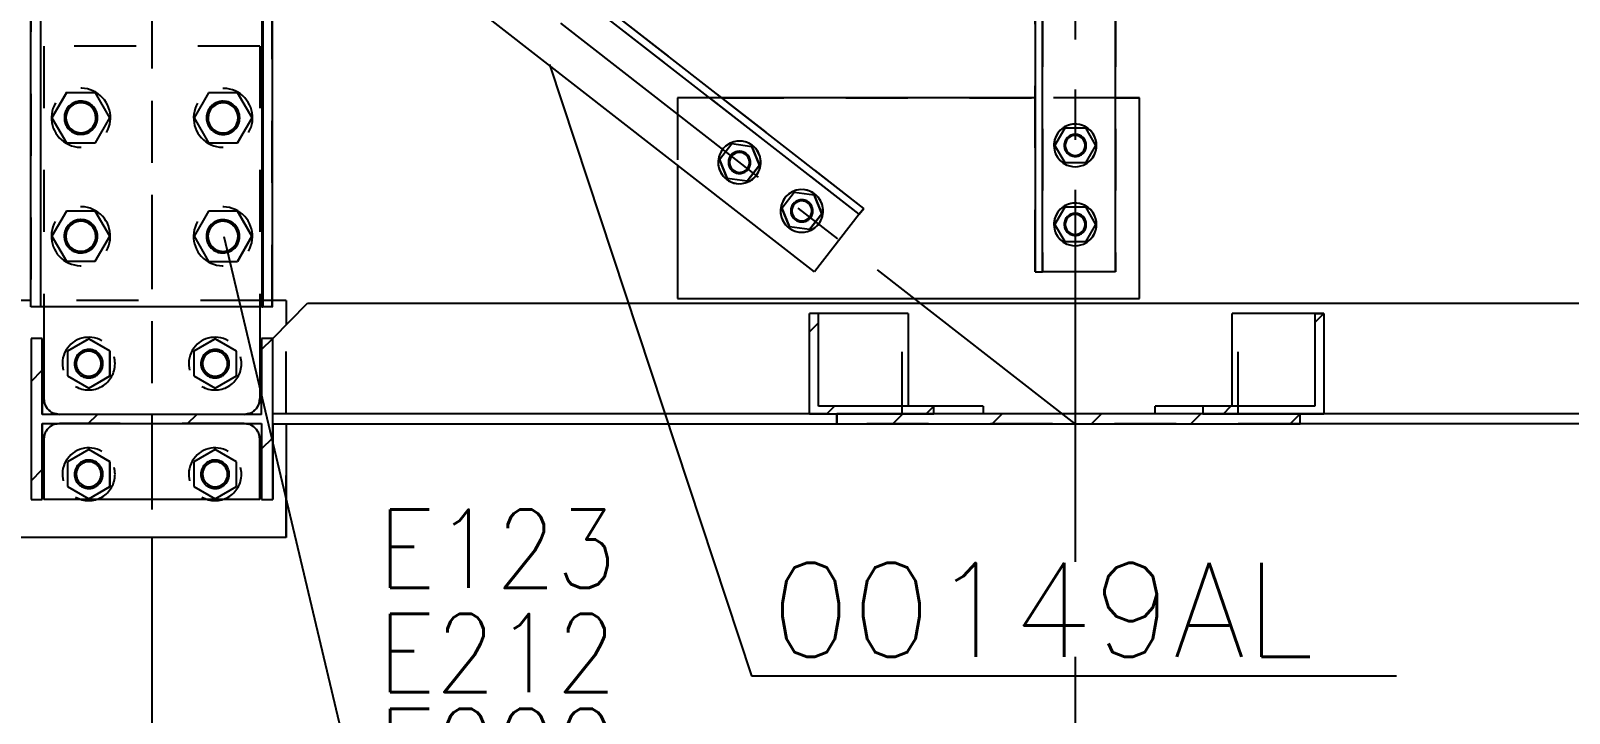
# Model space of a CAD drawing. Header units: millimetres. Extents: x 505 to 1346, y 20403 to 20997.
# Drawn here: x 1037.51 to 1086.21, y 20444.68 to 20466.28 of the extents above; entities that cross this region are included whole.
import ezdxf

# ---------------------------------------------------------------- set-up
doc = ezdxf.new("R2010")
doc.units = ezdxf.units.MM
for name, pattern in [('CENTER', [12.7, 7.9375, -1.5875, 1.5875, -1.5875]), ('DXK_LINE_DOT2', [3.9198, 1.9599, -1.9599]), ('DXK_LINE_DOT6', [6.9771, 2.979, -1.0191, 1.9599, -1.0191])]:
    doc.linetypes.add(name, pattern=pattern)
doc.styles.add('RomanS', font='ROMANS__.TTF', dxfattribs={"height": 0.2})

# ---------------------------------------------------------------- blocks, each defined once
blk = doc.blocks.new('Part-110200292-64597 - 64510')
at = {"color": 7, "linetype": 'DXK_LINE_DOT2'}
for p, q in [((1037.516, 20456.548), (1037.516, 20456.548)), ((1037.871, 20456.548), (1037.516, 20456.548)), ((1037.516, 20456.548), (1037.516, 20451.448)), ((1037.871, 20456.548), (1037.871, 20456.548)), ((1037.871, 20454.143), (1037.871, 20456.548)), ((1044.811, 20456.548), (1044.811, 20456.548)), ((1044.811, 20456.548), (1044.811, 20454.143)), ((1045.166, 20456.548), (1044.811, 20456.548)), ((1045.166, 20456.548), (1045.166, 20456.548)), ((1045.166, 20451.448), (1045.166, 20456.548)), ((1037.871, 20454.143), (1037.871, 20454.143)), ((1044.811, 20454.143), (1037.871, 20454.143)), ((1044.811, 20454.143), (1044.811, 20454.143)), ((1037.871, 20453.853), (1037.871, 20453.853)), ((1037.871, 20451.448), (1037.871, 20453.853)), ((1037.871, 20453.853), (1044.811, 20453.853)), ((1044.811, 20453.853), (1044.811, 20453.853)), ((1044.811, 20453.853), (1044.811, 20451.448)), ((1037.516, 20451.448), (1037.516, 20451.448)), ((1037.516, 20451.448), (1037.871, 20451.448)), ((1037.871, 20451.448), (1037.871, 20451.448)), ((1044.811, 20451.448), (1044.811, 20451.448)), ((1044.811, 20451.448), (1045.166, 20451.448)), ((1045.166, 20451.448), (1045.166, 20451.448))]:
    blk.add_line(p, q, dxfattribs=at)
blk = doc.blocks.new('Part-110200292-64571 - 64510')
at = {"color": 7, "linetype": 'CENTER'}
blk.add_line((1070.569, 20499.348), (1070.569, 20453.848), dxfattribs=at)
at = {"color": 3, "linetype": 'Continuous'}
for p, q in [((1069.299, 20494.542), (1069.299, 20458.655)), ((1069.534, 20494.542), (1069.299, 20494.542)), ((1069.534, 20458.655), (1069.534, 20494.542)), ((1071.839, 20494.542), (1069.534, 20494.542)), ((1071.839, 20458.655), (1071.839, 20494.542)), ((1069.299, 20458.655), (1069.534, 20458.655)), ((1071.839, 20458.655), (1069.534, 20458.655))]:
    blk.add_line(p, q, dxfattribs=at)
at = {"color": 7, "linetype": 'DXK_LINE_DOT2'}
for p, q in [((1069.299, 20458.655), (1069.299, 20494.542)), ((1069.534, 20494.542), (1069.534, 20458.655)), ((1071.839, 20494.542), (1071.839, 20458.655))]:
    blk.add_line(p, q, dxfattribs=at)
blk = doc.blocks.new('Part-110200292-64596 - 64510')
at = {"color": 3, "linetype": 'Continuous'}
for p, q in [((1045.164, 20495.648), (1037.514, 20495.648)), ((1037.514, 20457.548), (1037.514, 20495.648)), ((1037.829, 20457.548), (1037.829, 20495.648)), ((1044.837, 20495.648), (1044.849, 20495.648)), ((1044.837, 20457.548), (1044.837, 20495.648)), ((1044.849, 20495.648), (1044.849, 20457.548)), ((1045.164, 20457.548), (1045.164, 20495.648)), ((1045.164, 20457.548), (1037.514, 20457.548)), ((1044.837, 20457.548), (1044.849, 20457.548))]:
    blk.add_line(p, q, dxfattribs=at)
at = {"color": 7, "linetype": 'DXK_LINE_DOT2'}
for p, q in [((1037.514, 20495.648), (1037.514, 20457.548)), ((1037.829, 20457.548), (1037.829, 20495.648)), ((1045.152, 20495.648), (1045.164, 20495.648)), ((1045.152, 20457.548), (1045.152, 20495.648)), ((1045.152, 20457.548), (1045.164, 20457.548))]:
    blk.add_line(p, q, dxfattribs=at)
blk = doc.blocks.new('Part-110200292-64987 - 64510')
at = {"color": 7, "linetype": 'CENTER'}
blk.add_line((1070.57, 20453.846), (1041.331, 20476.598), dxfattribs=at)
at = {"color": 3, "linetype": 'Continuous'}
for p, q in [((1047.58, 20473.048), (1046.164, 20471.229)), ((1047.724, 20473.233), (1047.58, 20473.048)), ((1063.733, 20460.478), (1047.58, 20473.048)), ((1047.58, 20473.048), (1047.58, 20473.048)), ((1063.878, 20460.663), (1047.724, 20473.233)), ((1047.724, 20473.233), (1047.724, 20473.233)), ((1062.318, 20458.658), (1046.164, 20471.229)), ((1063.733, 20460.478), (1062.318, 20458.658)), ((1063.878, 20460.663), (1063.733, 20460.478)), ((1063.733, 20460.478), (1063.733, 20460.478)), ((1063.877, 20460.663), (1063.878, 20460.663))]:
    blk.add_line(p, q, dxfattribs=at)
at = {"color": 7, "linetype": 'DXK_LINE_DOT2'}
for p, q in [((1047.58, 20473.048), (1047.724, 20473.233)), ((1063.733, 20460.478), (1047.58, 20473.048)), ((1063.877, 20460.663), (1047.724, 20473.233)), ((1063.733, 20460.478), (1063.877, 20460.663))]:
    blk.add_line(p, q, dxfattribs=at)
blk = doc.blocks.new('Part-110200292-64680 - 64510')
at = {"linetype": 'Continuous'}
h = blk.add_hatch(dxfattribs=at)
h.set_pattern_fill('', scale=0.7, style=0, pattern_type=0)
h.set_pattern_definition([(45, (1045.1654, 20456.5485), (-1.57154, 1.57154), [])])
h.paths.add_polyline_path([(1045.165, 20451.448), (1045.165, 20456.548), (1044.81, 20456.548), (1044.81, 20454.143), (1037.87, 20454.143), (1037.87, 20456.548), (1037.515, 20456.548), (1037.515, 20451.448), (1037.87, 20451.448), (1037.87, 20453.853), (1044.81, 20453.853), (1044.81, 20451.448)])
at = {"color": 7, "linetype": 'DXK_LINE_DOT2'}
for p, q in [((1037.515, 20456.548), (1037.516, 20456.548)), ((1044.81, 20456.548), (1044.811, 20456.548)), ((1045.165, 20456.548), (1045.166, 20456.548)), ((1037.87, 20454.143), (1037.871, 20454.143)), ((1044.81, 20454.143), (1044.811, 20454.143)), ((1037.871, 20453.853), (1037.87, 20453.853)), ((1037.516, 20451.448), (1037.515, 20451.448)), ((1044.811, 20451.448), (1044.81, 20451.448))]:
    blk.add_line(p, q, dxfattribs=at)
at = {"color": 3, "linetype": 'Continuous'}
for p, q in [((1037.87, 20456.548), (1037.515, 20456.548)), ((1037.515, 20456.548), (1037.515, 20451.448)), ((1037.87, 20454.143), (1037.87, 20456.548)), ((1037.871, 20456.548), (1037.871, 20454.143)), ((1044.81, 20454.143), (1044.81, 20456.548)), ((1045.165, 20456.548), (1044.81, 20456.548)), ((1045.165, 20451.448), (1045.165, 20456.548)), ((1044.81, 20454.143), (1037.87, 20454.143)), ((1037.87, 20451.448), (1037.87, 20453.853)), ((1037.87, 20453.853), (1044.81, 20453.853)), ((1037.871, 20453.853), (1037.871, 20451.448)), ((1044.81, 20453.853), (1044.81, 20451.448)), ((1045.166, 20453.848), (1045.166, 20451.448)), ((1037.515, 20451.448), (1037.87, 20451.448)), ((1044.81, 20451.448), (1045.165, 20451.448))]:
    blk.add_line(p, q, dxfattribs=at)
blk = doc.blocks.new('Part-110200292-64682 - 64510')
at = {"color": 3, "linetype": 'Continuous'}
for p, q in [((1045.166, 20456.548), (1046.266, 20457.658)), ((1046.266, 20457.658), (1148.092, 20457.658)), ((1045.166, 20456.548), (1045.166, 20456.548)), ((1062.156, 20454.163), (1045.165, 20454.163)), ((1117.374, 20454.163), (1078.438, 20454.163)), ((1045.165, 20453.848), (1063.024, 20453.848)), ((1118.171, 20453.848), (1077.687, 20453.848))]:
    blk.add_line(p, q, dxfattribs=at)
at = {"color": 7, "linetype": 'DXK_LINE_DOT2'}
for p, q in [((1045.166, 20456.548), (1046.266, 20457.658)), ((1045.166, 20454.163), (1045.166, 20456.548)), ((1045.165, 20454.163), (1045.164, 20454.163)), ((1045.164, 20454.163), (1045.164, 20453.848)), ((1078.438, 20454.163), (1062.156, 20454.163)), ((1045.164, 20453.848), (1045.165, 20453.848)), ((1077.687, 20453.848), (1063.024, 20453.848))]:
    blk.add_line(p, q, dxfattribs=at)
blk = doc.blocks.new('Part-110200292-64703 - 64510')
at = {"linetype": 'Continuous'}
h = blk.add_hatch(dxfattribs=at)
h.set_pattern_fill('', scale=0.7, style=0, pattern_type=0)
h.set_pattern_definition([(45, (1066.0885, 20454.3985), (-1.5715, 1.5715), [])])
h.paths.add_polyline_path([(1066.088, 20454.163), (1066.088, 20454.398), (1062.447, 20454.398), (1062.447, 20457.338), (1062.156, 20457.338), (1062.156, 20454.163)])
at = {"color": 7, "linetype": 'DXK_LINE_DOT2'}
for p, q in [((1062.447, 20457.338), (1062.156, 20457.338)), ((1065.089, 20454.163), (1065.089, 20457.338)), ((1066.088, 20454.398), (1062.447, 20454.398))]:
    blk.add_line(p, q, dxfattribs=at)
at = {"color": 3, "linetype": 'Continuous'}
for p, q in [((1062.156, 20454.163), (1062.156, 20457.338)), ((1062.447, 20457.338), (1062.156, 20457.338)), ((1065.278, 20457.338), (1062.447, 20457.338)), ((1062.447, 20454.398), (1062.447, 20457.338)), ((1065.278, 20457.338), (1065.278, 20454.398)), ((1062.156, 20454.163), (1066.088, 20454.163)), ((1066.088, 20454.398), (1062.447, 20454.398)), ((1067.652, 20454.398), (1066.088, 20454.398)), ((1066.088, 20454.163), (1066.088, 20454.398)), ((1067.652, 20454.398), (1067.652, 20454.163))]:
    blk.add_line(p, q, dxfattribs=at)
blk = doc.blocks.new('Part-110200292-64704 - 64510')
at = {"linetype": 'Continuous'}
h = blk.add_hatch(dxfattribs=at)
h.set_pattern_fill('', scale=0.7, style=0, pattern_type=0)
h.set_pattern_definition([(45, (1078.4378, 20457.3385), (-1.5715, 1.5715), [])])
h.paths.add_polyline_path([(1078.438, 20454.163), (1078.438, 20457.338), (1078.154, 20457.338), (1078.154, 20454.398), (1074.607, 20454.398), (1074.607, 20454.163)])
at = {"color": 3, "linetype": 'Continuous'}
for p, q in [((1078.154, 20457.338), (1075.535, 20457.338)), ((1075.535, 20454.398), (1075.535, 20457.338)), ((1078.154, 20457.338), (1078.438, 20457.338)), ((1078.154, 20457.338), (1078.154, 20454.398)), ((1078.438, 20457.338), (1078.438, 20454.163)), ((1073.098, 20454.163), (1073.098, 20454.398)), ((1074.607, 20454.398), (1073.098, 20454.398)), ((1078.154, 20454.398), (1074.607, 20454.398)), ((1074.607, 20454.398), (1074.607, 20454.163)), ((1074.607, 20454.163), (1078.438, 20454.163))]:
    blk.add_line(p, q, dxfattribs=at)
at = {"color": 7, "linetype": 'DXK_LINE_DOT2'}
for p, q in [((1075.73, 20454.163), (1075.73, 20457.338)), ((1078.438, 20457.338), (1078.154, 20457.338)), ((1078.154, 20454.398), (1074.607, 20454.398))]:
    blk.add_line(p, q, dxfattribs=at)
blk = doc.blocks.new('Part-110200292-64710 - 64510')
at = {"color": 7, "linetype": 'DXK_LINE_DOT2'}
for p, q in [((1044.759, 20465.798), (1037.919, 20465.798)), ((1037.919, 20465.798), (1037.919, 20457.548)), ((1044.759, 20465.798), (1044.759, 20457.548)), ((1037.919, 20454.643), (1037.944, 20454.489)), ((1044.735, 20454.489), (1044.759, 20454.643)), ((1038.265, 20454.168), (1038.419, 20454.143)), ((1044.259, 20454.143), (1044.414, 20454.168))]:
    blk.add_line(p, q, dxfattribs=at)
at = {"color": 3, "linetype": 'Continuous'}
for p, q in [((1037.919, 20457.548), (1037.919, 20454.643)), ((1044.759, 20457.548), (1044.759, 20454.643)), ((1037.944, 20454.489), (1037.919, 20454.643)), ((1044.759, 20454.643), (1044.735, 20454.489)), ((1038.419, 20454.143), (1038.265, 20454.168)), ((1044.414, 20454.168), (1044.259, 20454.143))]:
    blk.add_line(p, q, dxfattribs=at)
for centre, start, end in [((1038.419, 20454.643), 198, 252), ((1044.259, 20454.643), 288, 342)]:
    blk.add_arc(centre, 0.5, start, end, dxfattribs=at)
at = {"color": 7, "linetype": 'DXK_LINE_DOT2'}
for centre, start, end in [((1038.419, 20454.643), 198, 252), ((1044.259, 20454.643), 288, 342)]:
    blk.add_arc(centre, 0.5, start, end, dxfattribs=at)
blk = doc.blocks.new('Part-110200292-64712 - 64510')
at = {"color": 7, "linetype": 'DXK_LINE_DOT2'}
for p, q in [((1038.418, 20453.854), (1038.264, 20453.83)), ((1038.414, 20453.853), (1038.418, 20453.854)), ((1044.258, 20453.854), (1038.418, 20453.854)), ((1044.258, 20453.854), (1044.262, 20453.853)), ((1044.413, 20453.83), (1044.258, 20453.854)), ((1037.943, 20453.509), (1037.918, 20453.354)), ((1037.918, 20451.449), (1037.918, 20453.354)), ((1044.758, 20453.354), (1044.734, 20453.509)), ((1044.758, 20453.354), (1044.758, 20451.449))]:
    blk.add_line(p, q, dxfattribs=at)
at = {"color": 3, "linetype": 'Continuous'}
for p, q in [((1038.264, 20453.83), (1038.414, 20453.853)), ((1044.262, 20453.853), (1044.413, 20453.83)), ((1037.918, 20453.354), (1037.943, 20453.509)), ((1037.918, 20453.354), (1037.918, 20451.449)), ((1044.734, 20453.509), (1044.758, 20453.354)), ((1044.758, 20451.449), (1044.758, 20453.354)), ((1044.758, 20451.449), (1037.918, 20451.449))]:
    blk.add_line(p, q, dxfattribs=at)
for centre, start, end in [((1038.418, 20453.354), 108, 162), ((1044.258, 20453.354), 18, 72)]:
    blk.add_arc(centre, 0.5, start, end, dxfattribs=at)
at = {"color": 7, "linetype": 'DXK_LINE_DOT2'}
for centre, start, end in [((1038.418, 20453.354), 108, 162), ((1044.258, 20453.354), 18, 72)]:
    blk.add_arc(centre, 0.5, start, end, dxfattribs=at)
blk = doc.blocks.new('Part-110200292-64728 - 64510')
at = {"linetype": 'Continuous'}
h = blk.add_hatch(dxfattribs=at)
h.set_pattern_fill('', scale=0.7, style=0, pattern_type=0)
h.set_pattern_definition([(45, (1077.6875, 20454.1635), (-1.57154, 1.57154), [])])
h.paths.add_polyline_path([(1077.687, 20453.848), (1077.687, 20454.163), (1063.024, 20454.163), (1063.024, 20453.848)])
at = {"color": 7, "linetype": 'DXK_LINE_DOT2'}
for p, q in [((1063.024, 20454.163), (1063.024, 20453.848)), ((1077.687, 20453.848), (1077.687, 20454.163))]:
    blk.add_line(p, q, dxfattribs=at)
at = {"color": 3, "linetype": 'Continuous'}
for p, q in [((1063.024, 20453.848), (1063.024, 20454.163)), ((1077.687, 20454.163), (1063.024, 20454.163)), ((1077.687, 20453.848), (1077.687, 20454.163)), ((1063.024, 20453.848), (1077.687, 20453.848))]:
    blk.add_line(p, q, dxfattribs=at)
blk = doc.blocks.new('Part-110200292-64729 - 64510')
at = {"color": 3, "linetype": 'Continuous'}
for p, q in [((1037.514, 20457.748), (1037.091, 20457.748)), ((1037.091, 20457.748), (1037.091, 20456.977)), ((1044.849, 20457.748), (1044.837, 20457.748)), ((1045.591, 20457.748), (1045.164, 20457.748)), ((1045.591, 20457.748), (1045.591, 20457.748)), ((1045.591, 20457.748), (1045.591, 20456.977)), ((1037.091, 20453.848), (1037.091, 20450.248)), ((1045.591, 20453.848), (1045.591, 20450.248)), ((1045.591, 20450.248), (1037.091, 20450.248)), ((1045.591, 20450.248), (1045.591, 20450.248))]:
    blk.add_line(p, q, dxfattribs=at)
at = {"color": 7, "linetype": 'DXK_LINE_DOT2'}
for p, q in [((1037.091, 20457.748), (1037.091, 20450.248)), ((1044.837, 20457.748), (1037.514, 20457.748)), ((1045.164, 20457.748), (1044.849, 20457.748)), ((1045.591, 20450.248), (1045.591, 20457.748)), ((1045.591, 20457.748), (1045.591, 20457.748)), ((1045.591, 20450.248), (1045.591, 20450.248))]:
    blk.add_line(p, q, dxfattribs=at)
blk = doc.blocks.new('Part-110200292-64730 - 64510')
at = {"color": 7, "linetype": 'DXK_LINE_DOT2'}
for p, q in [((1037.514, 20457.748), (1037.091, 20457.748)), ((1044.849, 20457.748), (1044.837, 20457.748)), ((1045.591, 20457.748), (1045.164, 20457.748)), ((1045.591, 20457.748), (1045.591, 20457.748)), ((1045.591, 20450.248), (1037.091, 20450.248)), ((1045.591, 20450.248), (1045.591, 20450.248))]:
    blk.add_line(p, q, dxfattribs=at)
blk = doc.blocks.new('Bolt-110200292-64731 - 64510')
at = {"color": 3, "linetype": 'DXK_LINE_DOT2'}
for p, q in [((1039.341, 20456.528), (1038.666, 20456.138)), ((1039.341, 20456.527), (1038.667, 20456.138)), ((1040.016, 20456.138), (1039.341, 20456.528)), ((1039.341, 20456.528), (1039.341, 20456.528)), ((1040.015, 20456.138), (1039.341, 20456.527)), ((1039.341, 20456.527), (1039.341, 20456.527)), ((1043.341, 20456.528), (1042.666, 20456.138)), ((1043.341, 20456.527), (1042.667, 20456.138)), ((1044.016, 20456.138), (1043.341, 20456.528)), ((1043.341, 20456.528), (1043.341, 20456.528)), ((1044.015, 20456.138), (1043.341, 20456.527)), ((1043.341, 20456.527), (1043.341, 20456.527)), ((1038.666, 20456.138), (1038.666, 20455.359)), ((1038.666, 20456.138), (1038.666, 20456.138)), ((1038.667, 20456.138), (1038.667, 20455.359)), ((1038.667, 20456.138), (1038.667, 20456.138)), ((1040.015, 20455.359), (1040.015, 20456.138)), ((1040.015, 20456.138), (1040.015, 20456.138)), ((1040.016, 20455.359), (1040.016, 20456.138)), ((1040.016, 20456.138), (1040.016, 20456.138)), ((1042.666, 20456.138), (1042.666, 20455.359)), ((1042.666, 20456.138), (1042.666, 20456.138)), ((1042.667, 20456.138), (1042.667, 20455.359)), ((1042.667, 20456.138), (1042.667, 20456.138)), ((1044.015, 20455.359), (1044.015, 20456.138)), ((1044.015, 20456.138), (1044.015, 20456.138)), ((1044.016, 20455.359), (1044.016, 20456.138)), ((1044.016, 20456.138), (1044.016, 20456.138)), ((1038.666, 20455.359), (1039.341, 20454.969)), ((1038.666, 20455.359), (1038.666, 20455.359)), ((1038.667, 20455.359), (1039.341, 20454.97)), ((1038.667, 20455.359), (1038.667, 20455.359)), ((1039.341, 20454.97), (1040.015, 20455.359)), ((1039.341, 20454.969), (1040.016, 20455.359)), ((1040.015, 20455.359), (1040.015, 20455.359)), ((1040.016, 20455.359), (1040.016, 20455.359)), ((1042.666, 20455.359), (1043.341, 20454.969)), ((1042.666, 20455.359), (1042.666, 20455.359)), ((1042.667, 20455.359), (1043.341, 20454.97)), ((1042.667, 20455.359), (1042.667, 20455.359)), ((1043.341, 20454.97), (1044.015, 20455.359)), ((1043.341, 20454.969), (1044.016, 20455.359)), ((1044.015, 20455.359), (1044.015, 20455.359)), ((1044.016, 20455.359), (1044.016, 20455.359)), ((1039.341, 20454.97), (1039.341, 20454.97)), ((1039.341, 20454.969), (1039.341, 20454.969)), ((1043.341, 20454.97), (1043.341, 20454.97)), ((1043.341, 20454.969), (1043.341, 20454.969)), ((1039.341, 20453.028), (1038.666, 20452.638)), ((1038.666, 20452.638), (1038.666, 20451.859)), ((1038.666, 20452.638), (1038.666, 20452.638)), ((1039.341, 20453.027), (1038.667, 20452.638)), ((1038.667, 20452.638), (1038.667, 20451.859)), ((1038.667, 20452.638), (1038.667, 20452.638)), ((1040.016, 20452.638), (1039.341, 20453.028)), ((1039.341, 20453.028), (1039.341, 20453.028)), ((1040.015, 20452.638), (1039.341, 20453.027)), ((1039.341, 20453.027), (1039.341, 20453.027)), ((1040.015, 20451.859), (1040.015, 20452.638)), ((1040.015, 20452.638), (1040.015, 20452.638)), ((1040.016, 20451.859), (1040.016, 20452.638)), ((1040.016, 20452.638), (1040.016, 20452.638)), ((1043.341, 20453.028), (1042.666, 20452.638)), ((1042.666, 20452.638), (1042.666, 20451.859)), ((1042.666, 20452.638), (1042.666, 20452.638)), ((1043.341, 20453.027), (1042.667, 20452.638)), ((1042.667, 20452.638), (1042.667, 20451.859)), ((1042.667, 20452.638), (1042.667, 20452.638)), ((1044.016, 20452.638), (1043.341, 20453.028)), ((1043.341, 20453.028), (1043.341, 20453.028)), ((1044.015, 20452.638), (1043.341, 20453.027)), ((1043.341, 20453.027), (1043.341, 20453.027)), ((1044.015, 20451.859), (1044.015, 20452.638)), ((1044.015, 20452.638), (1044.015, 20452.638)), ((1044.016, 20451.859), (1044.016, 20452.638)), ((1044.016, 20452.638), (1044.016, 20452.638)), ((1038.666, 20451.859), (1039.341, 20451.469)), ((1038.666, 20451.859), (1038.666, 20451.859)), ((1038.667, 20451.859), (1039.341, 20451.47)), ((1038.667, 20451.859), (1038.667, 20451.859)), ((1039.341, 20451.47), (1040.015, 20451.859)), ((1039.341, 20451.469), (1040.016, 20451.859)), ((1040.015, 20451.859), (1040.015, 20451.859)), ((1040.016, 20451.859), (1040.016, 20451.859)), ((1042.666, 20451.859), (1043.341, 20451.469)), ((1042.666, 20451.859), (1042.666, 20451.859)), ((1042.667, 20451.859), (1043.341, 20451.47)), ((1042.667, 20451.859), (1042.667, 20451.859)), ((1043.341, 20451.47), (1044.015, 20451.859)), ((1043.341, 20451.469), (1044.016, 20451.859)), ((1044.015, 20451.859), (1044.015, 20451.859)), ((1044.016, 20451.859), (1044.016, 20451.859)), ((1039.341, 20451.47), (1039.341, 20451.47)), ((1039.341, 20451.469), (1039.341, 20451.469)), ((1043.341, 20451.47), (1043.341, 20451.47)), ((1043.341, 20451.469), (1043.341, 20451.469))]:
    blk.add_line(p, q, dxfattribs=at)
for centre, radius, start, end in [((1039.341, 20455.748), 0.834, 60, 240), ((1039.341, 20455.748), 0.834, 240, 60), ((1043.341, 20455.748), 0.834, 60, 240), ((1043.341, 20455.748), 0.834, 240, 60), ((1039.341, 20455.748), 0.45, 18, 198), ((1039.341, 20455.748), 0.397, 60, 240), ((1039.341, 20455.748), 0.397, 90, 270), ((1039.341, 20455.748), 0.397, 240, 60), ((1039.341, 20455.748), 0.397, 270, 90), ((1043.341, 20455.748), 0.45, 18, 198), ((1043.341, 20455.748), 0.397, 60, 240), ((1043.341, 20455.748), 0.397, 90, 270), ((1043.341, 20455.748), 0.397, 240, 60), ((1043.341, 20455.748), 0.397, 270, 90), ((1039.341, 20455.748), 0.45, 198, 18), ((1043.341, 20455.748), 0.45, 198, 18), ((1039.341, 20452.248), 0.834, 60, 240), ((1043.341, 20452.248), 0.834, 60, 240), ((1039.341, 20452.248), 0.45, 18, 198), ((1039.341, 20452.248), 0.834, 240, 60), ((1039.341, 20452.248), 0.397, 60, 240), ((1039.341, 20452.248), 0.397, 90, 270), ((1039.341, 20452.248), 0.397, 240, 60), ((1039.341, 20452.248), 0.397, 270, 90), ((1043.341, 20452.248), 0.45, 18, 198), ((1043.341, 20452.248), 0.834, 240, 60), ((1043.341, 20452.248), 0.397, 60, 240), ((1043.341, 20452.248), 0.397, 90, 270), ((1043.341, 20452.248), 0.397, 240, 60), ((1043.341, 20452.248), 0.397, 270, 90), ((1039.341, 20452.248), 0.45, 198, 18), ((1043.341, 20452.248), 0.45, 198, 18)]:
    blk.add_arc(centre, radius, start, end, dxfattribs=at)
blk = doc.blocks.new('Bolt-110200292-64738 - 64510')
at = {"color": 3, "linetype": 'DXK_LINE_DOT2'}
for p, q in [((1038.637, 20464.324), (1038.178, 20463.53)), ((1039.553, 20464.323), (1038.637, 20464.324)), ((1040.011, 20463.529), (1039.553, 20464.323)), ((1043.137, 20464.321), (1042.678, 20463.528)), ((1044.053, 20464.321), (1043.137, 20464.321)), ((1044.511, 20463.527), (1044.053, 20464.321)), ((1038.178, 20463.53), (1038.636, 20462.736)), ((1039.552, 20462.736), (1040.011, 20463.529)), ((1042.678, 20463.528), (1043.136, 20462.734)), ((1044.052, 20462.733), (1044.511, 20463.527)), ((1038.636, 20462.736), (1039.552, 20462.736)), ((1043.136, 20462.734), (1044.052, 20462.733)), ((1038.635, 20460.574), (1038.176, 20459.78)), ((1039.551, 20460.573), (1038.635, 20460.574)), ((1040.009, 20459.779), (1039.551, 20460.573)), ((1043.135, 20460.571), (1042.676, 20459.778)), ((1044.051, 20460.571), (1043.135, 20460.571)), ((1044.509, 20459.777), (1044.051, 20460.571)), ((1038.176, 20459.78), (1038.634, 20458.986)), ((1039.55, 20458.986), (1040.009, 20459.779)), ((1042.676, 20459.778), (1043.134, 20458.984)), ((1044.05, 20458.983), (1044.509, 20459.777)), ((1038.634, 20458.986), (1039.55, 20458.986)), ((1043.134, 20458.984), (1044.05, 20458.983))]:
    blk.add_line(p, q, dxfattribs=at)
at = {"color": 3, "linetype": 'Continuous'}
for p, q in [((1038.637, 20464.323), (1038.179, 20463.53)), ((1039.553, 20464.322), (1038.637, 20464.323)), ((1040.01, 20463.529), (1039.553, 20464.322)), ((1043.137, 20464.32), (1042.679, 20463.528)), ((1044.053, 20464.319), (1043.137, 20464.32)), ((1044.053, 20464.319), (1044.51, 20463.527)), ((1038.179, 20463.53), (1038.637, 20462.738)), ((1039.552, 20462.737), (1040.01, 20463.529)), ((1042.679, 20463.528), (1043.137, 20462.735)), ((1044.51, 20463.527), (1044.052, 20462.734)), ((1038.637, 20462.738), (1039.552, 20462.737)), ((1043.137, 20462.735), (1044.052, 20462.734)), ((1038.635, 20460.573), (1038.177, 20459.78)), ((1039.55, 20460.572), (1038.635, 20460.573)), ((1040.008, 20459.779), (1039.55, 20460.572)), ((1043.135, 20460.57), (1042.677, 20459.778)), ((1044.05, 20460.569), (1043.135, 20460.57)), ((1044.05, 20460.569), (1044.508, 20459.777)), ((1038.177, 20459.78), (1038.634, 20458.988)), ((1039.55, 20458.987), (1040.008, 20459.779)), ((1042.677, 20459.778), (1043.134, 20458.985)), ((1044.508, 20459.777), (1044.05, 20458.984)), ((1038.634, 20458.988), (1039.55, 20458.987)), ((1043.134, 20458.985), (1044.05, 20458.984))]:
    blk.add_line(p, q, dxfattribs=at)
at = {"color": 3, "linetype": 'DXK_LINE_DOT2'}
for centre, radius, start, end in [((1039.095, 20463.53), 0.933, 329.9676, 149.9676), ((1043.595, 20463.527), 0.933, 329.9676, 149.9676), ((1039.095, 20463.53), 0.933, 149.9676, 329.9676), ((1039.095, 20463.53), 0.525, 89.9676, 269.9676), ((1039.095, 20463.53), 0.476, 149.9676, 329.9676), ((1039.095, 20463.53), 0.476, 329.9676, 149.9676), ((1039.095, 20463.53), 0.525, 269.9676, 89.9676), ((1043.595, 20463.527), 0.933, 149.9676, 329.9676), ((1043.595, 20463.527), 0.525, 89.9676, 269.9676), ((1043.595, 20463.527), 0.476, 149.9676, 329.9676), ((1043.595, 20463.527), 0.476, 329.9676, 149.9676), ((1043.595, 20463.527), 0.525, 269.9676, 89.9676), ((1039.092, 20459.78), 0.933, 329.9676, 149.9676), ((1043.592, 20459.777), 0.933, 329.9676, 149.9676), ((1039.092, 20459.78), 0.933, 149.9676, 329.9676), ((1039.092, 20459.78), 0.525, 89.9676, 269.9676), ((1039.092, 20459.78), 0.476, 149.9676, 329.9676), ((1039.092, 20459.78), 0.476, 329.9676, 149.9676), ((1039.092, 20459.78), 0.525, 269.9676, 89.9676), ((1043.592, 20459.777), 0.933, 149.9676, 329.9676), ((1043.592, 20459.777), 0.525, 89.9676, 269.9676), ((1043.592, 20459.777), 0.476, 149.9676, 329.9676), ((1043.592, 20459.777), 0.476, 329.9676, 149.9676), ((1043.592, 20459.777), 0.525, 269.9676, 89.9676)]:
    blk.add_arc(centre, radius, start, end, dxfattribs=at)
at = {"color": 3, "linetype": 'Continuous'}
for centre, radius, start, end in [((1039.095, 20463.53), 0.525, 107.9676, 287.9676), ((1039.095, 20463.53), 0.476, 359.9676, 179.9676), ((1039.095, 20463.53), 0.525, 287.9676, 107.9676), ((1043.595, 20463.527), 0.525, 107.9676, 287.9676), ((1043.595, 20463.527), 0.476, 359.9676, 179.9676), ((1043.595, 20463.527), 0.525, 287.9676, 107.9676), ((1039.095, 20463.53), 0.476, 179.9676, 359.9676), ((1043.595, 20463.527), 0.476, 179.9676, 359.9676), ((1039.092, 20459.78), 0.525, 107.9676, 287.9676), ((1039.092, 20459.78), 0.476, 359.9676, 179.9676), ((1039.092, 20459.78), 0.525, 287.9676, 107.9676), ((1043.592, 20459.777), 0.525, 107.9676, 287.9676), ((1043.592, 20459.777), 0.476, 359.9676, 179.9676), ((1043.592, 20459.777), 0.525, 287.9676, 107.9676), ((1039.092, 20459.78), 0.476, 179.9676, 359.9676), ((1043.592, 20459.777), 0.476, 179.9676, 359.9676)]:
    blk.add_arc(centre, radius, start, end, dxfattribs=at)
blk = doc.blocks.new('Part-110200292-64772 - 64510')
at = {"color": 7, "linetype": 'CENTER'}
blk.add_line((1041.331, 20476.598), (1017.212, 20453.846), dxfattribs=at)
at = {"color": 3, "linetype": 'Continuous'}
for p, q in [((1034.771, 20472.156), (1022.421, 20460.506)), ((1034.771, 20472.156), (1034.771, 20472.156)), ((1034.771, 20472.156), (1034.932, 20471.985)), ((1034.932, 20471.985), (1022.582, 20460.335)), ((1034.932, 20471.985), (1034.932, 20471.985)), ((1034.932, 20471.985), (1036.514, 20470.308)), ((1036.514, 20470.308), (1024.164, 20458.658)), ((1022.421, 20460.506), (1022.421, 20460.506)), ((1022.582, 20460.335), (1022.421, 20460.506)), ((1022.582, 20460.335), (1022.582, 20460.335)), ((1024.164, 20458.658), (1022.582, 20460.335))]:
    blk.add_line(p, q, dxfattribs=at)
at = {"color": 7, "linetype": 'DXK_LINE_DOT2'}
for p, q in [((1034.771, 20472.156), (1022.421, 20460.506)), ((1034.932, 20471.985), (1034.771, 20472.156)), ((1034.932, 20471.985), (1022.582, 20460.335)), ((1022.582, 20460.335), (1022.421, 20460.506))]:
    blk.add_line(p, q, dxfattribs=at)
blk = doc.blocks.new('Part-110200292-64985 - 64510')
at = {"color": 7, "linetype": 'DXK_LINE_DOT2'}
for p, q in [((1059.386, 20464.158), (1057.977, 20464.158)), ((1057.977, 20464.158), (1057.977, 20462.036)), ((1059.386, 20464.158), (1069.299, 20464.159)), ((1071.839, 20464.159), (1069.299, 20464.159)), ((1071.839, 20464.159), (1072.598, 20464.159)), ((1057.977, 20457.808), (1072.598, 20457.809))]:
    blk.add_line(p, q, dxfattribs=at)
at = {"color": 3, "linetype": 'Continuous'}
for p, q in [((1069.299, 20464.159), (1059.386, 20464.158)), ((1072.598, 20464.159), (1071.839, 20464.159)), ((1072.598, 20457.809), (1072.598, 20464.159)), ((1057.977, 20462.036), (1057.977, 20457.808)), ((1057.977, 20457.808), (1072.598, 20457.809))]:
    blk.add_line(p, q, dxfattribs=at)
blk = doc.blocks.new('Bolt-110200292-64986 - 64510')
at = {"color": 3, "linetype": 'Continuous'}
for p, q in [((1069.928, 20462.655), (1070.249, 20463.21)), ((1070.249, 20463.21), (1070.89, 20463.21)), ((1070.89, 20463.21), (1071.211, 20462.655)), ((1070.249, 20462.099), (1069.928, 20462.655)), ((1071.211, 20462.655), (1070.89, 20462.099)), ((1070.89, 20462.099), (1070.249, 20462.099)), ((1069.928, 20460.155), (1070.249, 20460.71)), ((1070.249, 20460.71), (1070.89, 20460.71)), ((1070.89, 20460.71), (1071.211, 20460.155)), ((1070.249, 20459.599), (1069.928, 20460.155)), ((1071.211, 20460.155), (1070.89, 20459.599)), ((1070.89, 20459.599), (1070.249, 20459.599))]:
    blk.add_line(p, q, dxfattribs=at)
at = {"color": 3, "linetype": 'DXK_LINE_DOT2'}
for p, q in [((1069.928, 20462.655), (1070.249, 20463.21)), ((1070.249, 20463.21), (1070.89, 20463.21)), ((1070.89, 20463.21), (1071.21, 20462.655)), ((1070.249, 20462.1), (1069.928, 20462.655)), ((1071.21, 20462.655), (1070.89, 20462.1)), ((1070.89, 20462.1), (1070.249, 20462.1)), ((1069.928, 20460.155), (1070.249, 20460.71)), ((1070.249, 20460.71), (1070.89, 20460.71)), ((1070.89, 20460.71), (1071.21, 20460.155)), ((1070.249, 20459.6), (1069.928, 20460.155)), ((1071.21, 20460.155), (1070.89, 20459.6)), ((1070.89, 20459.6), (1070.249, 20459.6))]:
    blk.add_line(p, q, dxfattribs=at)
at = {"color": 3, "linetype": 'Continuous'}
for centre, radius, start, end in [((1070.569, 20462.655), 0.675, 30, 210), ((1070.569, 20462.655), 0.675, 0, 180), ((1070.569, 20462.655), 0.675, 210, 30), ((1070.569, 20462.655), 0.35, 90, 270), ((1070.569, 20462.655), 0.317, 30, 210), ((1070.569, 20462.655), 0.317, 210, 30), ((1070.569, 20462.655), 0.35, 270, 90), ((1070.569, 20462.655), 0.675, 180, 0), ((1070.569, 20460.155), 0.675, 30, 210), ((1070.569, 20460.155), 0.675, 0, 180), ((1070.569, 20460.155), 0.675, 210, 30), ((1070.569, 20460.155), 0.35, 90, 270), ((1070.569, 20460.155), 0.317, 30, 210), ((1070.569, 20460.155), 0.35, 270, 90), ((1070.569, 20460.155), 0.675, 180, 0), ((1070.569, 20460.155), 0.317, 210, 30)]:
    blk.add_arc(centre, radius, start, end, dxfattribs=at)
at = {"color": 3, "linetype": 'DXK_LINE_DOT2'}
for centre, radius, start, end in [((1070.569, 20462.655), 0.35, 72, 252), ((1070.569, 20462.655), 0.317, 0, 180), ((1070.569, 20462.655), 0.35, 252, 72), ((1070.569, 20462.655), 0.317, 180, 0), ((1070.569, 20460.155), 0.35, 72, 252), ((1070.569, 20460.155), 0.317, 0, 180), ((1070.569, 20460.155), 0.35, 252, 72), ((1070.569, 20460.155), 0.317, 180, 0)]:
    blk.add_arc(centre, radius, start, end, dxfattribs=at)
blk = doc.blocks.new('Bolt-110200292-64988 - 64510')
at = {"color": 3, "linetype": 'Continuous'}
for p, q in [((1059.305, 20462.205), (1059.699, 20462.712)), ((1059.305, 20462.205), (1059.699, 20462.712)), ((1059.699, 20462.712), (1060.335, 20462.624)), ((1060.335, 20462.624), (1060.576, 20462.029)), ((1060.576, 20462.029), (1060.335, 20462.624)), ((1059.547, 20461.611), (1059.305, 20462.205)), ((1059.305, 20462.205), (1059.305, 20462.205)), ((1059.305, 20462.205), (1059.547, 20461.611)), ((1060.576, 20462.029), (1060.182, 20461.523)), ((1060.182, 20461.523), (1060.576, 20462.029)), ((1060.576, 20462.029), (1060.576, 20462.029)), ((1060.182, 20461.523), (1059.547, 20461.611)), ((1061.278, 20460.67), (1061.672, 20461.176)), ((1061.278, 20460.67), (1061.672, 20461.176)), ((1061.672, 20461.176), (1062.308, 20461.088)), ((1062.308, 20461.088), (1062.549, 20460.494)), ((1062.549, 20460.494), (1062.308, 20461.088)), ((1061.52, 20460.076), (1061.278, 20460.67)), ((1061.278, 20460.67), (1061.278, 20460.67)), ((1061.278, 20460.67), (1061.52, 20460.076)), ((1062.549, 20460.494), (1062.155, 20459.988)), ((1062.155, 20459.988), (1062.549, 20460.494)), ((1062.549, 20460.494), (1062.549, 20460.494)), ((1062.155, 20459.988), (1061.52, 20460.076))]:
    blk.add_line(p, q, dxfattribs=at)
at = {"color": 3, "linetype": 'DXK_LINE_DOT2'}
for p, q in [((1059.306, 20462.205), (1059.7, 20462.711)), ((1059.7, 20462.711), (1060.334, 20462.623)), ((1060.334, 20462.623), (1060.576, 20462.029)), ((1059.547, 20461.612), (1059.306, 20462.205)), ((1059.306, 20462.205), (1059.306, 20462.205)), ((1060.576, 20462.029), (1060.182, 20461.524)), ((1060.576, 20462.029), (1060.576, 20462.029)), ((1060.182, 20461.524), (1059.547, 20461.612)), ((1061.279, 20460.67), (1061.673, 20461.176)), ((1061.673, 20461.176), (1062.307, 20461.088)), ((1062.307, 20461.088), (1062.549, 20460.494)), ((1061.52, 20460.076), (1061.279, 20460.67)), ((1061.279, 20460.67), (1061.279, 20460.67)), ((1062.549, 20460.494), (1062.155, 20459.988)), ((1062.549, 20460.494), (1062.549, 20460.494)), ((1062.155, 20459.988), (1061.52, 20460.076))]:
    blk.add_line(p, q, dxfattribs=at)
at = {"color": 3, "linetype": 'Continuous'}
for centre, radius, start, end in [((1059.941, 20462.117), 0.675, 82.111, 262.111), ((1059.941, 20462.117), 0.675, 52.111, 232.111), ((1059.941, 20462.117), 0.675, 262.111, 82.111), ((1059.941, 20462.117), 0.675, 232.111, 52.111), ((1059.941, 20462.117), 0.35, 142.111, 322.111), ((1059.941, 20462.117), 0.317, 82.111, 262.111), ((1059.941, 20462.117), 0.35, 322.111, 142.111), ((1059.941, 20462.117), 0.317, 262.111, 82.111), ((1061.914, 20460.582), 0.675, 82.111, 262.111), ((1061.914, 20460.582), 0.675, 52.111, 232.111), ((1061.914, 20460.582), 0.675, 232.111, 52.111), ((1061.914, 20460.582), 0.317, 82.111, 262.111), ((1061.914, 20460.582), 0.35, 322.111, 142.111), ((1061.914, 20460.582), 0.675, 262.111, 82.111), ((1061.914, 20460.582), 0.317, 262.111, 82.111), ((1061.914, 20460.582), 0.35, 142.111, 322.111)]:
    blk.add_arc(centre, radius, start, end, dxfattribs=at)
at = {"color": 3, "linetype": 'DXK_LINE_DOT2'}
for centre, radius, start, end in [((1059.941, 20462.117), 0.35, 124.111, 304.111), ((1059.941, 20462.117), 0.317, 52.111, 232.111), ((1059.941, 20462.117), 0.35, 304.111, 124.111), ((1059.941, 20462.117), 0.317, 232.111, 52.111), ((1061.914, 20460.582), 0.35, 124.111, 304.111), ((1061.914, 20460.582), 0.317, 52.111, 232.111), ((1061.914, 20460.582), 0.35, 304.111, 124.111), ((1061.914, 20460.582), 0.317, 232.111, 52.111)]:
    blk.add_arc(centre, radius, start, end, dxfattribs=at)
blk = doc.blocks.new('Line-110200292-69326 - 64510')
at = {"color": 7, "linetype": 'DXK_LINE_DOT6'}
blk.add_line((1041.341, 20502.948), (1041.341, 20450.248), dxfattribs=at)
blk = doc.blocks.new('StraightDimension-110200292-69625 - 64510')
at = {"color": 7, "linetype": 'Continuous'}
for p, q in [((1070.57, 20453.846), (1070.57, 20433.601)), ((1041.341, 20450.248), (1041.341, 20433.601)), ((1042.541, 20436.801), (1040.141, 20434.401)), ((1069.37, 20434.401), (1071.77, 20436.801)), ((1041.341, 20435.601), (1070.57, 20435.601))]:
    blk.add_line(p, q, dxfattribs=at)
at = {"color": 0}
blk.add_wipeout([(1060.037, 20436.201), (1060.037, 20439.701), (1051.874, 20439.701), (1051.874, 20436.201)], dxfattribs=at)
at = {"color": 3, "style": 'RomanS'}
blk.add_text('585', height=2.4772, dxfattribs=at).set_placement((1052.374, 20436.701))
blk = doc.blocks.new('StraightDimension-110200292-70093 - 64510')
at = {"color": 7, "linetype": 'Continuous'}
blk.add_line((1041.341, 20450.248), (1041.341, 20425.673), dxfattribs=at)
blk = doc.blocks.new('StraightDimension-110200292-69624 - 64510')
at = {"color": 7, "linetype": 'Continuous'}
blk.add_line((1070.57, 20453.846), (1070.57, 20433.601), dxfattribs=at)
blk = doc.blocks.new('StraightDimension-110200292-69626 - 64510')
at = {"color": 7, "linetype": 'Continuous'}
for p, q in [((1017.207, 20453.848), (1017.207, 20433.601)), ((1041.341, 20450.248), (1041.341, 20433.601)), ((1018.407, 20436.801), (1016.007, 20434.401)), ((1040.141, 20434.401), (1042.541, 20436.801)), ((1017.207, 20435.601), (1041.341, 20435.601))]:
    blk.add_line(p, q, dxfattribs=at)
at = {"color": 0}
blk.add_wipeout([(1033.356, 20436.201), (1033.356, 20439.701), (1025.193, 20439.701), (1025.193, 20436.201)], dxfattribs=at)
at = {"color": 3, "style": 'RomanS'}
blk.add_text('483', height=2.4772, dxfattribs=at).set_placement((1025.693, 20436.701))
blk = doc.blocks.new('StraightDimension-110200292-70094 - 64510')
at = {"color": 7, "linetype": 'Continuous'}
blk.add_line((1041.341, 20450.248), (1041.341, 20425.673), dxfattribs=at)
blk = doc.blocks.new('Mark-110200292-75633 - 64510')
at = {"color": 7, "linetype": 'Continuous'}
for p, q in [((1043.614, 20459.767), (1047.897, 20441.751)), ((1047.897, 20441.751), (1057.595, 20441.751))]:
    blk.add_line(p, q, dxfattribs=at)
at = {"color": 0}
blk.add_wipeout([(1056.995, 20442.351), (1056.995, 20451.151), (1048.497, 20451.151), (1048.497, 20442.351)], dxfattribs=at)
at = {"color": 3, "style": 'RomanS', "width": 0.9}
for s, p in [('E123', (1048.497, 20448.651)), ('E212', (1048.497, 20445.351)), ('E222', (1048.497, 20442.351))]:
    blk.add_text(s, height=2.4772, dxfattribs=at).set_placement(p)
blk = doc.blocks.new('Mark-110200292-70764 - 64510')
at = {"color": 7, "linetype": 'Continuous'}
for p, q in [((1053.93, 20465.216), (1060.322, 20445.87)), ((1060.322, 20445.87), (1080.737, 20445.87))]:
    blk.add_line(p, q, dxfattribs=at)
at = {"color": 0}
blk.add_wipeout([(1080.137, 20446.47), (1080.137, 20449.47), (1060.922, 20449.47), (1060.922, 20446.47)], dxfattribs=at)
blk.add_wipeout([(1080.137, 20446.47), (1080.137, 20449.47), (1060.922, 20449.47), (1060.922, 20446.47)], dxfattribs=at)
at = {"color": 6, "style": 'RomanS'}
blk.add_text('00149AL', height=2.9727, dxfattribs=at).set_placement((1060.922, 20446.47))

msp = doc.modelspace()

# ---------------------------------------------------------------- block references
for name in ['Line-110200292-69326 - 64510', 'Part-110200292-64571 - 64510', 'Part-110200292-64596 - 64510', 'Part-110200292-64772 - 64510', 'Part-110200292-64987 - 64510', 'Part-110200292-64710 - 64510', 'Bolt-110200292-64738 - 64510', 'Part-110200292-64985 - 64510', 'Bolt-110200292-64986 - 64510', 'Bolt-110200292-64988 - 64510', 'Part-110200292-64729 - 64510', 'Part-110200292-64730 - 64510', 'Part-110200292-64682 - 64510', 'Part-110200292-64703 - 64510', 'Part-110200292-64704 - 64510', 'Part-110200292-64680 - 64510', 'Part-110200292-64597 - 64510', 'Bolt-110200292-64731 - 64510', 'Part-110200292-64728 - 64510', 'Part-110200292-64712 - 64510']:
    msp.add_blockref(name, (0, 0))

# ---------------------------------------------------------------- next in the draw order: block references
msp.add_blockref('StraightDimension-110200292-69625 - 64510', (0, 0))

# ---------------------------------------------------------------- next in the draw order: block references
msp.add_blockref('StraightDimension-110200292-70093 - 64510', (0, 0))

# ---------------------------------------------------------------- next in the draw order: block references
for name in ['Mark-110200292-75633 - 64510', 'StraightDimension-110200292-69626 - 64510', 'StraightDimension-110200292-69624 - 64510']:
    msp.add_blockref(name, (0, 0))

# ---------------------------------------------------------------- next in the draw order: block references
for name in ['Mark-110200292-70764 - 64510', 'StraightDimension-110200292-70094 - 64510']:
    msp.add_blockref(name, (0, 0))

doc.saveas('drawing.dxf')
